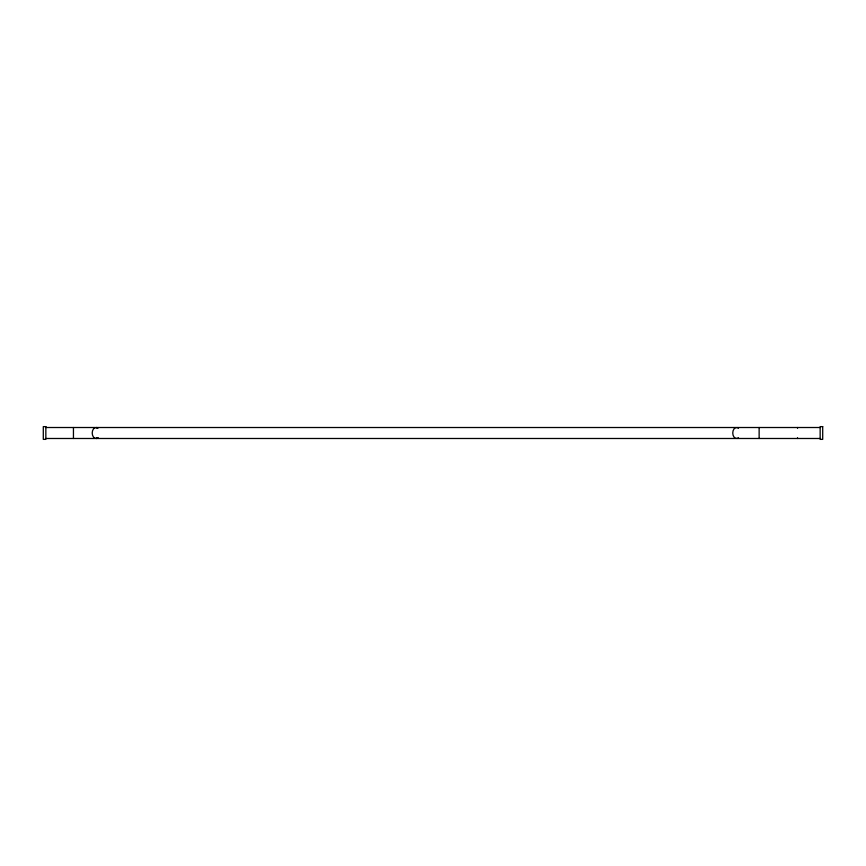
<?xml version="1.0" encoding="UTF-8"?>
<svg xmlns="http://www.w3.org/2000/svg" width="866" height="866" viewBox="0 0 866 866"><rect width="100%" height="100%" fill="white"/><g stroke="black" fill="none" stroke-linecap="round" stroke-linejoin="round"><path stroke-width="1.3" d="M736.565 438.488L96.018 438.488L97.923 437.752A5.488 3.81 -90 0 1 92.207 433A5.488 3.81 -90 0 1 97.923 428.248L96.018 427.512L736.565 427.512M96.018 438.488L97.923 437.752M45.844 427.512L95.563 427.512M737.02 427.512L820.156 427.512M45.844 438.488L95.563 438.488M737.02 438.488L820.156 438.488M797.532 427.512L797.532 428.248M797.532 437.752L797.532 438.488M759.136 427.512L759.136 438.488M73.448 427.512L73.448 438.488M738.471 437.752A5.488 3.81 -90 0 1 732.755 433A5.488 3.81 -90 0 1 738.471 428.248M45.844 426.635L43.3 426.635L43.3 439.365L45.844 439.365L45.844 426.635M822.7 426.635L820.156 426.635L820.156 439.365L822.7 439.365L822.7 426.635"/></g></svg>
